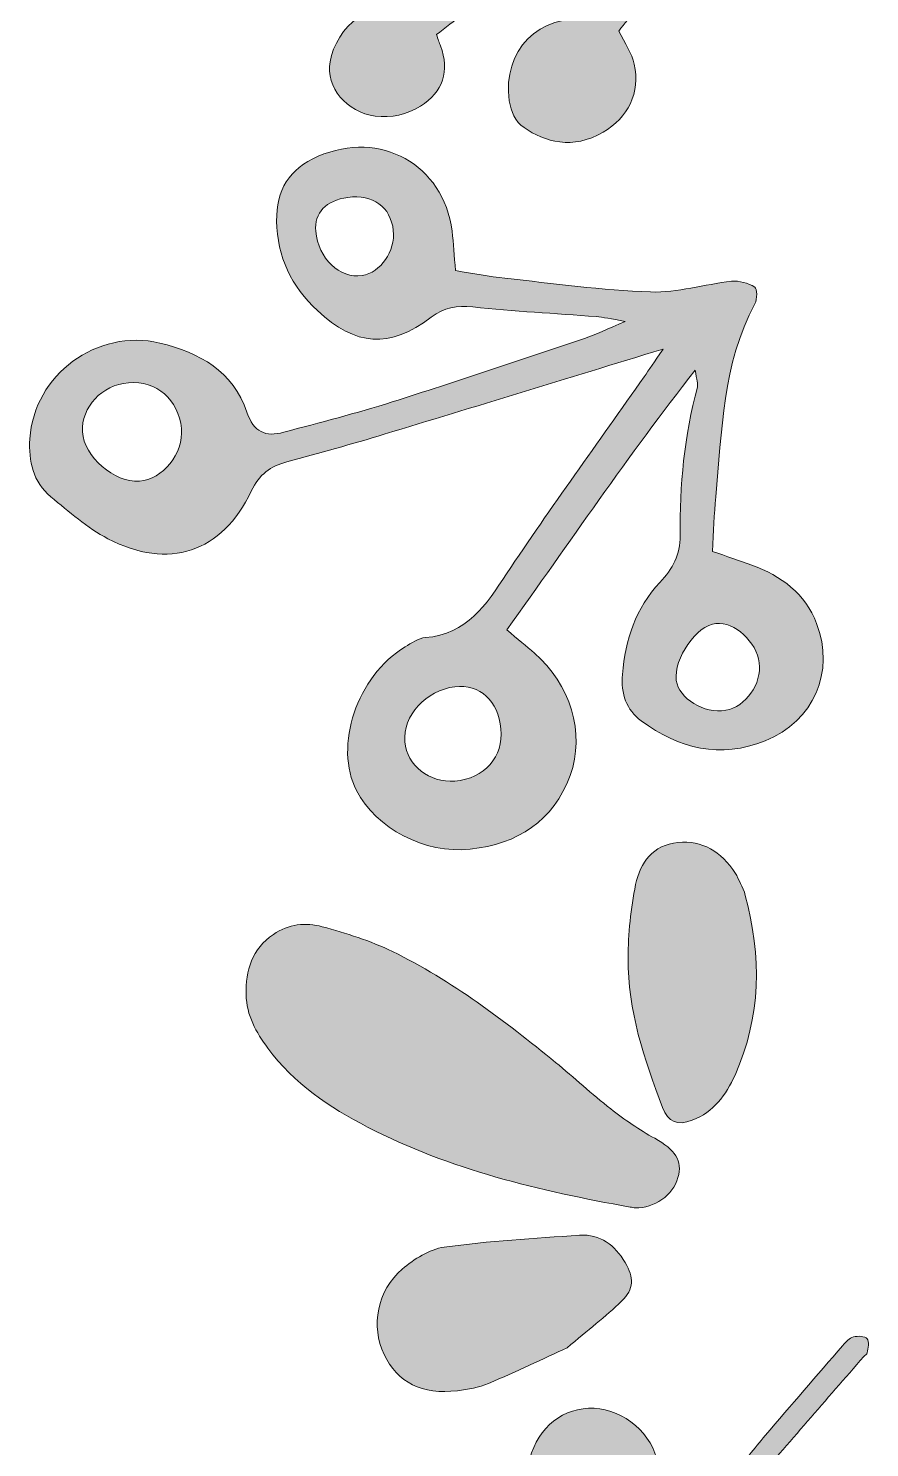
# Model space of a CAD drawing. Header units: inches. Extents: x 73 to 1007, y -1004 to -77.
# Drawn here: x 72.9 to 241.2, y -824.3 to -540.1 of the extents above; entities that cross this region are included whole.
import ezdxf

# ---------------------------------------------------------------- set-up
doc = ezdxf.new("R2010")
doc.units = ezdxf.units.IN
doc.header["$MEASUREMENT"] = 0
doc.layers.add('Layer 1', color=7, linetype='Continuous')

# ---------------------------------------------------------------- blocks, each defined once
blk = doc.blocks.new('block 5')
at = {"layer": 'Layer 1', "true_color": 0xffffff}
h = blk.add_hatch(color=7, dxfattribs=at)
h.dxf.hatch_style = 2
edge = h.paths.add_edge_path()
edge.add_spline(control_points=[(214.36, -709.3), (214.88, -710.45), (215.85, -712.01), (216.3, -713.71), (219.56, -725.91), (219.5, -737.98), (214.24, -749.68), (212.46, -753.64), (209.98, -757.09), (205.67, -758.73), (202.75, -759.85), (200.88, -759.1), (199.76, -756.17), (196.05, -746.53), (192.82, -736.73), (192.85, -726.28), (192.87, -721.35), (193.36, -716.34), (194.36, -711.52), (195.27, -707.18), (197.8, -703.57), (202.82, -703.11), (207.7, -702.67), (211.4, -704.85), (214.36, -709.3)], knot_values=[0, 0, 0, 0, 1, 1, 1, 2, 2, 2, 3, 3, 3, 4, 4, 4, 5, 5, 5, 6, 6, 6, 7, 7, 7, 8, 8, 8, 8], degree=3, periodic=1)
h = blk.add_hatch(color=7, dxfattribs=at)
h.dxf.hatch_style = 2
edge = h.paths.add_edge_path()
edge.add_spline(control_points=[(121.9, -721.52), (124.92, -719.39), (128.39, -719.1), (131.67, -719.98), (136.46, -721.27), (141.28, -722.79), (145.72, -724.95), (157.64, -730.76), (168.12, -738.8), (178.35, -747.15), (182.07, -750.19), (185.59, -753.49), (189.38, -756.44), (192.15, -758.61), (195.1, -760.62), (198.17, -762.34), (202.31, -764.65), (203.79, -766.82), (202.83, -770.21), (201.83, -773.74), (198.1, -776.39), (194.31, -776.25), (193.96, -776.23), (193.6, -776.16), (193.25, -776.1), (175.12, -772.85), (157.26, -768.66), (140.75, -760.09), (133.1, -756.11), (126.01, -751.39), (120.8, -744.32), (118.44, -741.13), (116.55, -737.7), (116.43, -733.59), (116.29, -728.69), (117.68, -724.45), (121.9, -721.52)], knot_values=[0, 0, 0, 0, 1, 1, 1, 2, 2, 2, 3, 3, 3, 4, 4, 4, 5, 5, 5, 6, 6, 6, 7, 7, 7, 8, 8, 8, 9, 9, 9, 10, 10, 10, 11, 11, 11, 12, 12, 12, 12], degree=3, periodic=1)
h = blk.add_hatch(color=7, dxfattribs=at)
h.dxf.hatch_style = 2
edge = h.paths.add_edge_path()
edge.add_spline(control_points=[(180.66, -804.27), (175.95, -806.43), (170.5, -809.06), (164.95, -811.42), (163.02, -812.25), (160.83, -812.61), (158.72, -812.87), (151.67, -813.73), (146.71, -811.21), (144.04, -805.61), (141.37, -799.97), (142.65, -792.78), (147.69, -788.53), (150.06, -786.52), (153.1, -784.54), (156.05, -784.13), (165.03, -782.91), (174.1, -782.34), (183.16, -781.75), (187.28, -781.48), (190.22, -783.69), (192.27, -787.22), (194.01, -790.22), (194.08, -792.5), (191.54, -794.94), (188.35, -798.03), (184.81, -800.75), (180.66, -804.27)], knot_values=[0, 0, 0, 0, 1, 1, 1, 2, 2, 2, 3, 3, 3, 4, 4, 4, 5, 5, 5, 6, 6, 6, 7, 7, 7, 8, 8, 8, 9, 9, 9, 9], degree=3, periodic=1)
at = {"layer": 'Layer 1', "lineweight": 0}
for points, knots in [([(214.36, -709.3), (214.88, -710.45), (215.85, -712.01), (216.3, -713.71), (219.56, -725.91), (219.5, -737.98), (214.24, -749.68), (212.46, -753.64), (209.98, -757.09), (205.67, -758.73), (202.75, -759.85), (200.88, -759.1), (199.76, -756.17), (196.05, -746.53), (192.82, -736.73), (192.85, -726.28), (192.87, -721.35), (193.36, -716.34), (194.36, -711.52), (195.27, -707.18), (197.8, -703.57), (202.82, -703.11), (207.7, -702.67), (211.4, -704.85), (214.36, -709.3)], [0, 0, 0, 0, 1, 1, 1, 2, 2, 2, 3, 3, 3, 4, 4, 4, 5, 5, 5, 6, 6, 6, 7, 7, 7, 8, 8, 8, 8]), ([(121.9, -721.52), (124.92, -719.39), (128.39, -719.1), (131.67, -719.98), (136.46, -721.27), (141.28, -722.79), (145.72, -724.95), (157.64, -730.76), (168.12, -738.8), (178.35, -747.15), (182.07, -750.19), (185.59, -753.49), (189.38, -756.44), (192.15, -758.61), (195.1, -760.62), (198.17, -762.34), (202.31, -764.65), (203.79, -766.82), (202.83, -770.21), (201.83, -773.74), (198.1, -776.39), (194.31, -776.25), (193.96, -776.23), (193.6, -776.16), (193.25, -776.1), (175.12, -772.85), (157.26, -768.66), (140.75, -760.09), (133.1, -756.11), (126.01, -751.39), (120.8, -744.32), (118.44, -741.13), (116.55, -737.7), (116.43, -733.59), (116.29, -728.69), (117.68, -724.45), (121.9, -721.52)], [0, 0, 0, 0, 1, 1, 1, 2, 2, 2, 3, 3, 3, 4, 4, 4, 5, 5, 5, 6, 6, 6, 7, 7, 7, 8, 8, 8, 9, 9, 9, 10, 10, 10, 11, 11, 11, 12, 12, 12, 12]), ([(180.66, -804.27), (175.95, -806.43), (170.5, -809.06), (164.95, -811.42), (163.02, -812.25), (160.83, -812.61), (158.72, -812.87), (151.67, -813.73), (146.71, -811.21), (144.04, -805.61), (141.37, -799.97), (142.65, -792.78), (147.69, -788.53), (150.06, -786.52), (153.1, -784.54), (156.05, -784.13), (165.03, -782.91), (174.1, -782.34), (183.16, -781.75), (187.28, -781.48), (190.22, -783.69), (192.27, -787.22), (194.01, -790.22), (194.08, -792.5), (191.54, -794.94), (188.35, -798.03), (184.81, -800.75), (180.66, -804.27)], [0, 0, 0, 0, 1, 1, 1, 2, 2, 2, 3, 3, 3, 4, 4, 4, 5, 5, 5, 6, 6, 6, 7, 7, 7, 8, 8, 8, 9, 9, 9, 9])]:
    blk.add_open_spline(points, degree=3, knots=knots, dxfattribs=at)
blk = doc.blocks.new('block 3')
at = {"layer": 'Layer 1', "true_color": 0xffffff}
h = blk.add_hatch(color=7, dxfattribs=at)
h.dxf.hatch_style = 2
edge = h.paths.add_edge_path()
edge.add_spline(control_points=[(191.86, -517.47), (193.56, -515.9), (195.03, -514.88), (196.07, -513.52), (199.8, -508.69), (199.6, -501.19), (195.76, -496.59), (191.91, -491.97), (185.39, -490.91), (179.51, -493.95), (174.56, -496.51), (171.15, -503.55), (172.33, -508.96), (173.1, -512.49), (175.11, -515.19), (178.43, -516.59), (180.43, -517.44), (182.68, -518.18), (184.81, -518.16), (187.56, -518.14), (189.15, -519.28), (190.44, -521.46), (191.37, -523.03), (192.49, -524.5), (193.81, -526.42), (192.59, -526.49), (191.85, -526.6), (191.12, -526.57), (185.06, -526.25), (179, -525.86), (172.94, -525.6), (171.16, -525.52), (169.85, -524.97), (168.82, -523.47), (166.36, -519.92), (163.85, -516.4), (161.26, -512.95), (160.11, -511.41), (159.97, -510.07), (161.21, -508.55), (162.02, -507.56), (162.73, -506.48), (163.4, -505.39), (165.7, -501.65), (165.52, -497.81), (163.54, -494.06), (161.58, -490.33), (158.13, -489.15), (154.15, -489.16), (146.36, -489.2), (141.05, -493.28), (139.26, -500.42), (138.51, -503.42), (139.17, -505.96), (141.16, -508.21), (144.33, -511.8), (148.28, -513.51), (153.04, -512.63), (155.49, -512.17), (157.02, -512.88), (158.29, -514.95), (159.7, -517.23), (161.37, -519.34), (162.89, -521.55), (163.47, -522.38), (163.94, -523.28), (164.71, -524.59), (161.07, -524.42), (157.94, -524.29), (154.81, -524.11), (149.46, -523.8), (144.1, -523.44), (138.74, -523.15), (135.27, -522.96), (135.3, -522.98), (134.14, -519.66), (132.32, -514.41), (128.99, -510.54), (123.63, -508.69), (119.84, -507.38), (116.28, -507.81), (113.14, -510.49), (112.43, -511.1), (111.77, -511.77), (111.02, -512.32), (105.74, -516.14), (105.27, -521.41), (106.85, -527.06), (108.41, -532.65), (112.42, -536.02), (118.08, -536.78), (123.89, -537.57), (129.15, -535.91), (132.31, -530.61), (133.9, -527.96), (135.72, -527.25), (138.58, -527.48), (145.9, -528.05), (153.24, -528.4), (160.58, -528.86), (161.13, -528.89), (161.67, -529.01), (162.62, -529.14), (162.13, -529.86), (161.91, -530.4), (161.52, -530.7), (158.73, -532.82), (155.9, -534.88), (153.11, -536.99), (151.97, -537.85), (150.88, -538.06), (149.56, -537.35), (141.54, -533.03), (134.44, -540.13), (133.24, -546.79), (132.32, -551.87), (136.55, -556.95), (142.29, -557.67), (145.49, -558.06), (148.58, -557.44), (151.34, -555.7), (155.85, -552.86), (157.21, -548.67), (155.34, -543.65), (155.09, -542.99), (154.86, -542.34), (154.5, -541.36), (156.26, -540.02), (158.09, -538.62), (159.92, -537.22), (162.61, -535.17), (165.26, -533.06), (168.02, -531.09), (168.91, -530.45), (170.11, -529.76), (171.12, -529.81), (178.42, -530.22), (185.7, -530.82), (193.79, -531.42), (191.53, -533.94), (189.78, -536.07), (187.82, -537.97), (187.31, -538.46), (186.09, -538.41), (185.22, -538.31), (174.97, -537.14), (167.66, -544.53), (169.09, -554.64), (169.41, -556.82), (170.27, -558.74), (172.06, -560), (176.17, -562.87), (181.79, -564.46), (187.85, -560.92), (192.84, -558), (195.34, -552.99), (194.09, -547.27), (193.61, -545.09), (192.19, -543.12), (191, -540.65), (193.22, -537.78), (195.74, -534.74), (199.23, -532.76), (200.36, -532.12), (201.91, -531.88), (203.25, -531.95), (214.66, -532.55), (226.07, -533.26), (237.48, -533.95), (237.83, -533.97), (238.27, -534.2), (238.5, -534.06), (239.33, -533.56), (240.58, -533.05), (240.73, -532.35), (240.87, -531.64), (240.06, -530.47), (239.35, -529.93), (238.69, -529.42), (237.61, -529.33), (236.7, -529.28), (228.78, -528.81), (220.86, -528.36), (212.93, -527.96), (209.55, -527.79), (206.17, -527.74), (202.78, -527.65), (200.8, -527.6), (199.28, -526.9), (198.05, -525.2), (196.16, -522.58), (194.02, -520.14), (191.86, -517.47)], knot_values=[0, 0, 0, 0, 1, 1, 1, 2, 2, 2, 3, 3, 3, 4, 4, 4, 5, 5, 5, 6, 6, 6, 7, 7, 7, 8, 8, 8, 9, 9, 9, 10, 10, 10, 11, 11, 11, 12, 12, 12, 13, 13, 13, 14, 14, 14, 15, 15, 15, 16, 16, 16, 17, 17, 17, 18, 18, 18, 19, 19, 19, 20, 20, 20, 21, 21, 21, 22, 22, 22, 23, 23, 23, 24, 24, 24, 25, 25, 25, 26, 26, 26, 27, 27, 27, 28, 28, 28, 29, 29, 29, 30, 30, 30, 31, 31, 31, 32, 32, 32, 33, 33, 33, 34, 34, 34, 35, 35, 35, 36, 36, 36, 37, 37, 37, 38, 38, 38, 39, 39, 39, 40, 40, 40, 41, 41, 41, 42, 42, 42, 43, 43, 43, 44, 44, 44, 45, 45, 45, 46, 46, 46, 47, 47, 47, 48, 48, 48, 49, 49, 49, 50, 50, 50, 51, 51, 51, 52, 52, 52, 53, 53, 53, 54, 54, 54, 55, 55, 55, 56, 56, 56, 57, 57, 57, 58, 58, 58, 59, 59, 59, 60, 60, 60, 61, 61, 61, 62, 62, 62, 63, 63, 63, 64, 64, 64, 64], degree=3, periodic=1)
h = blk.add_hatch(color=7, dxfattribs=at)
h.dxf.hatch_style = 2
edge = h.paths.add_edge_path()
edge.add_spline(control_points=[(199.86, -604.32), (180.33, -610.3), (162.22, -615.88), (144.08, -621.38), (137.62, -623.34), (131.11, -625.17), (124.58, -626.92), (121.26, -627.81), (119.08, -629.39), (117.48, -632.77), (111.63, -645.08), (100.93, -648.64), (88.8, -642.29), (84.65, -640.12), (81, -636.91), (77.37, -633.88), (73.83, -630.93), (72.89, -626.78), (73.18, -622.32), (73.99, -609.44), (86.66, -600.15), (99.19, -603.12), (107.21, -605.02), (113.8, -608.82), (116.59, -616.94), (117.99, -621.02), (120.32, -621.96), (123.96, -620.98), (131.21, -619.04), (138.5, -617.19), (145.65, -614.92), (158.53, -610.83), (171.33, -606.49), (184.14, -602.19), (186.41, -601.43), (188.57, -600.36), (192.3, -598.79), (189.29, -598.28), (187.89, -597.94), (186.48, -597.83), (178.25, -597.18), (169.99, -596.8), (161.79, -595.89), (158.56, -595.54), (156.11, -595.96), (153.47, -597.96), (145.11, -604.26), (138.36, -603.77), (130.71, -596.63), (125.52, -591.79), (122.66, -585.85), (122.55, -578.69), (122.46, -572.55), (125.03, -568.24), (130.84, -565.74), (143.29, -560.37), (155.89, -567.32), (157.64, -580.72), (157.95, -583.16), (158.07, -585.63), (158.32, -588.63), (161.94, -589.2), (165.06, -589.82), (168.22, -590.16), (177.92, -591.19), (187.63, -592.55), (197.36, -592.89), (202.72, -593.08), (208.12, -591.35), (213.54, -590.76), (215.07, -590.6), (216.86, -591.12), (218.2, -591.91), (218.71, -592.21), (218.72, -594.34), (218.23, -595.25), (211.67, -607.36), (211.68, -620.78), (210.39, -633.94), (210.05, -637.39), (209.97, -640.86), (209.74, -644.83), (212.54, -645.82), (215.08, -646.69), (217.61, -647.6), (223.51, -649.74), (228.27, -653.23), (230.57, -659.28), (234.24, -668.94), (230.05, -678.8), (220.25, -682.76), (211.36, -686.35), (202.99, -684.35), (195.49, -678.76), (192.54, -676.56), (191.36, -673.32), (191.71, -669.46), (192.34, -662.52), (194.38, -656.17), (199.22, -651.05), (201.76, -648.35), (203.35, -645.44), (203.29, -641.7), (203.14, -631.64), (204.1, -621.71), (206.71, -611.95), (206.88, -611.3), (206.54, -610.51), (206.28, -608.57), (192.72, -625.74), (181.15, -643.14), (168.58, -660.54), (170.81, -662.41), (172.48, -663.79), (174.13, -665.2), (181.24, -671.26), (184.35, -681.27), (181.27, -689.67), (177.9, -698.85), (170.74, -703.43), (161.29, -704.45), (152.12, -705.44), (142.47, -700.31), (138.55, -692.72), (133.92, -683.79), (138.62, -669.78), (148.24, -663.96), (149.52, -663.19), (150.9, -662.2), (152.29, -662.09), (160.64, -661.45), (164.43, -655.53), (168.56, -649.32), (177.44, -635.97), (186.87, -623), (196.07, -609.87), (197.06, -608.45), (198.02, -607.02), (199.86, -604.32)], knot_values=[0, 0, 0, 0, 1, 1, 1, 2, 2, 2, 3, 3, 3, 4, 4, 4, 5, 5, 5, 6, 6, 6, 7, 7, 7, 8, 8, 8, 9, 9, 9, 10, 10, 10, 11, 11, 11, 12, 12, 12, 13, 13, 13, 14, 14, 14, 15, 15, 15, 16, 16, 16, 17, 17, 17, 18, 18, 18, 19, 19, 19, 20, 20, 20, 21, 21, 21, 22, 22, 22, 23, 23, 23, 24, 24, 24, 25, 25, 25, 26, 26, 26, 27, 27, 27, 28, 28, 28, 29, 29, 29, 30, 30, 30, 31, 31, 31, 32, 32, 32, 33, 33, 33, 34, 34, 34, 35, 35, 35, 36, 36, 36, 37, 37, 37, 38, 38, 38, 39, 39, 39, 40, 40, 40, 41, 41, 41, 42, 42, 42, 43, 43, 43, 44, 44, 44, 45, 45, 45, 46, 46, 46, 46], degree=3, periodic=1)
edge = h.paths.add_edge_path()
edge.add_spline(control_points=[(92.93, -611.07), (87.6, -611.5), (83.43, -615.95), (83.71, -620.92), (83.98, -625.81), (90.14, -631.15), (95.09, -630.79), (99.78, -630.46), (103.96, -625.21), (103.5, -620.24), (102.96, -614.44), (98.55, -610.62), (92.93, -611.07)], knot_values=[0, 0, 0, 0, 1, 1, 1, 2, 2, 2, 3, 3, 3, 4, 4, 4, 4], degree=3, periodic=1)
edge = h.paths.add_edge_path()
edge.add_spline(control_points=[(167.41, -680.38), (166.84, -674.7), (163.22, -671.38), (158.21, -671.94), (152.43, -672.59), (147.73, -677.77), (148.19, -682.97), (148.6, -687.7), (153.12, -691.24), (158.2, -690.81), (164.14, -690.3), (167.98, -685.96), (167.41, -680.38)], knot_values=[0, 0, 0, 0, 1, 1, 1, 2, 2, 2, 3, 3, 3, 4, 4, 4, 4], degree=3, periodic=1)
edge = h.paths.add_edge_path()
edge.add_spline(control_points=[(202.5, -670.65), (202.98, -674.31), (208.06, -677.39), (212.38, -676.65), (216.34, -675.97), (219.63, -671.32), (219.1, -667.14), (218.56, -662.94), (214.17, -658.93), (210.43, -659.25), (206.62, -659.58), (201.93, -666.32), (202.5, -670.65)], knot_values=[0, 0, 0, 0, 1, 1, 1, 2, 2, 2, 3, 3, 3, 4, 4, 4, 4], degree=3, periodic=1)
edge = h.paths.add_edge_path()
edge.add_spline(control_points=[(145.89, -580.58), (145.39, -575.87), (141.78, -573.24), (136.79, -573.95), (132.42, -574.57), (130.04, -577.09), (130.37, -580.74), (130.87, -586.17), (135.21, -590.32), (139.63, -589.6), (143.36, -589), (146.33, -584.72), (145.89, -580.58)], knot_values=[0, 0, 0, 0, 1, 1, 1, 2, 2, 2, 3, 3, 3, 4, 4, 4, 4], degree=3, periodic=1)
h = blk.add_hatch(color=7, dxfattribs=at)
h.dxf.hatch_style = 2
edge = h.paths.add_edge_path()
edge.add_spline(control_points=[(199.13, -832.18), (198.93, -829.88), (199.01, -828.09), (198.57, -826.44), (197.01, -820.54), (190.93, -816.14), (184.95, -816.38), (178.94, -816.62), (174.13, -821.14), (172.96, -827.66), (171.98, -833.15), (175.49, -840.14), (180.5, -842.5), (183.76, -844.03), (187.13, -844.08), (190.26, -842.31), (192.16, -841.23), (194.11, -839.9), (195.39, -838.2), (197.05, -836), (198.92, -835.44), (201.43, -835.74), (203.25, -835.96), (205.1, -835.96), (207.42, -836.09), (206.74, -837.1), (206.38, -837.75), (205.9, -838.31), (201.96, -842.92), (197.96, -847.49), (194.06, -852.14), (192.92, -853.5), (191.68, -854.2), (189.86, -854.11), (185.55, -853.9), (181.23, -853.76), (176.92, -853.71), (175, -853.68), (173.85, -852.98), (173.4, -851.07), (173.1, -849.82), (172.68, -848.6), (172.22, -847.4), (170.66, -843.3), (167.5, -841.11), (163.33, -840.39), (159.17, -839.68), (156.13, -841.69), (153.72, -844.86), (149.01, -851.07), (149.01, -857.76), (153.58, -863.52), (155.5, -865.95), (157.93, -866.97), (160.92, -866.76), (165.69, -866.43), (169.46, -864.34), (171.66, -860.02), (172.79, -857.81), (174.28, -857.03), (176.7, -857.27), (179.36, -857.54), (182.06, -857.51), (184.74, -857.65), (185.75, -857.7), (186.75, -857.88), (188.25, -858.06), (185.9, -860.84), (183.89, -863.25), (181.85, -865.61), (178.34, -869.68), (174.79, -873.7), (171.3, -877.77), (169.03, -880.41), (169.07, -880.41), (165.73, -879.3), (160.45, -877.55), (155.36, -877.84), (150.63, -880.96), (147.28, -883.17), (145.45, -886.25), (145.67, -890.38), (145.72, -891.31), (145.85, -892.24), (145.83, -893.17), (145.64, -899.69), (149.54, -903.27), (154.98, -905.46), (160.37, -907.62), (165.48, -906.5), (169.53, -902.47), (173.69, -898.34), (175.58, -893.16), (173.3, -887.43), (172.16, -884.55), (172.71, -882.68), (174.63, -880.54), (179.54, -875.08), (184.3, -869.47), (189.12, -863.93), (189.48, -863.52), (189.91, -863.16), (190.59, -862.49), (190.86, -863.31), (191.16, -863.81), (191.16, -864.31), (191.14, -867.81), (191.05, -871.31), (191.03, -874.81), (191.02, -876.24), (190.51, -877.23), (189.15, -877.85), (180.83, -881.58), (182.15, -891.53), (186.7, -896.54), (190.17, -900.37), (196.78, -900.1), (200.84, -895.99), (203.1, -893.69), (204.49, -890.86), (204.79, -887.61), (205.29, -882.3), (202.78, -878.66), (197.66, -877.09), (197, -876.89), (196.33, -876.68), (195.34, -876.37), (195.35, -874.15), (195.35, -871.85), (195.36, -869.54), (195.37, -866.16), (195.31, -862.77), (195.42, -859.39), (195.46, -858.29), (195.64, -856.92), (196.3, -856.15), (201.07, -850.61), (205.98, -845.2), (211.38, -839.15), (212, -842.48), (212.63, -845.16), (212.93, -847.87), (213.01, -848.58), (212.23, -849.51), (211.63, -850.14), (204.45, -857.55), (205.87, -867.86), (214.76, -872.87), (216.68, -873.96), (218.73, -874.44), (220.82, -873.78), (225.6, -872.27), (230.28, -868.79), (231.16, -861.82), (231.89, -856.09), (229.43, -851.05), (224.14, -848.56), (222.11, -847.61), (219.68, -847.54), (217.01, -846.98), (216.08, -843.48), (215.2, -839.63), (215.75, -835.65), (215.93, -834.36), (216.69, -832.99), (217.56, -831.97), (224.99, -823.28), (232.5, -814.67), (239.99, -806.03), (240.21, -805.77), (240.66, -805.56), (240.7, -805.29), (240.81, -804.33), (241.16, -803.02), (240.69, -802.48), (240.22, -801.93), (238.81, -801.87), (237.94, -802.1), (237.13, -802.32), (236.4, -803.12), (235.81, -803.81), (230.61, -809.8), (225.43, -815.81), (220.29, -821.85), (218.1, -824.43), (216, -827.09), (213.86, -829.72), (212.62, -831.26), (211.13, -832.04), (209.04, -831.98), (205.81, -831.89), (202.57, -832.1), (199.13, -832.18)], knot_values=[0, 0, 0, 0, 1, 1, 1, 2, 2, 2, 3, 3, 3, 4, 4, 4, 5, 5, 5, 6, 6, 6, 7, 7, 7, 8, 8, 8, 9, 9, 9, 10, 10, 10, 11, 11, 11, 12, 12, 12, 13, 13, 13, 14, 14, 14, 15, 15, 15, 16, 16, 16, 17, 17, 17, 18, 18, 18, 19, 19, 19, 20, 20, 20, 21, 21, 21, 22, 22, 22, 23, 23, 23, 24, 24, 24, 25, 25, 25, 26, 26, 26, 27, 27, 27, 28, 28, 28, 29, 29, 29, 30, 30, 30, 31, 31, 31, 32, 32, 32, 33, 33, 33, 34, 34, 34, 35, 35, 35, 36, 36, 36, 37, 37, 37, 38, 38, 38, 39, 39, 39, 40, 40, 40, 41, 41, 41, 42, 42, 42, 43, 43, 43, 44, 44, 44, 45, 45, 45, 46, 46, 46, 47, 47, 47, 48, 48, 48, 49, 49, 49, 50, 50, 50, 51, 51, 51, 52, 52, 52, 53, 53, 53, 54, 54, 54, 55, 55, 55, 56, 56, 56, 57, 57, 57, 58, 58, 58, 59, 59, 59, 60, 60, 60, 61, 61, 61, 62, 62, 62, 63, 63, 63, 64, 64, 64, 64], degree=3, periodic=1)
at = {"layer": 'Layer 1', "lineweight": 0}
for points, knots in [([(191.86, -517.47), (193.56, -515.9), (195.03, -514.88), (196.07, -513.52), (199.8, -508.69), (199.6, -501.19), (195.76, -496.59), (191.91, -491.97), (185.39, -490.91), (179.51, -493.95), (174.56, -496.51), (171.15, -503.55), (172.33, -508.96), (173.1, -512.49), (175.11, -515.19), (178.43, -516.59), (180.43, -517.44), (182.68, -518.18), (184.81, -518.16), (187.56, -518.14), (189.15, -519.28), (190.44, -521.46), (191.37, -523.03), (192.49, -524.5), (193.81, -526.42), (192.59, -526.49), (191.85, -526.6), (191.12, -526.57), (185.06, -526.25), (179, -525.86), (172.94, -525.6), (171.16, -525.52), (169.85, -524.97), (168.82, -523.47), (166.36, -519.92), (163.85, -516.4), (161.26, -512.95), (160.11, -511.41), (159.97, -510.07), (161.21, -508.55), (162.02, -507.56), (162.73, -506.48), (163.4, -505.39), (165.7, -501.65), (165.52, -497.81), (163.54, -494.06), (161.58, -490.33), (158.13, -489.15), (154.15, -489.16), (146.36, -489.2), (141.05, -493.28), (139.26, -500.42), (138.51, -503.42), (139.17, -505.96), (141.16, -508.21), (144.33, -511.8), (148.28, -513.51), (153.04, -512.63), (155.49, -512.17), (157.02, -512.88), (158.29, -514.95), (159.7, -517.23), (161.37, -519.34), (162.89, -521.55), (163.47, -522.38), (163.94, -523.28), (164.71, -524.59), (161.07, -524.42), (157.94, -524.29), (154.81, -524.11), (149.46, -523.8), (144.1, -523.44), (138.74, -523.15), (135.27, -522.96), (135.3, -522.98), (134.14, -519.66), (132.32, -514.41), (128.99, -510.54), (123.63, -508.69), (119.84, -507.38), (116.28, -507.81), (113.14, -510.49), (112.43, -511.1), (111.77, -511.77), (111.02, -512.32), (105.74, -516.14), (105.27, -521.41), (106.85, -527.06), (108.41, -532.65), (112.42, -536.02), (118.08, -536.78), (123.89, -537.57), (129.15, -535.91), (132.31, -530.61), (133.9, -527.96), (135.72, -527.25), (138.58, -527.48), (145.9, -528.05), (153.24, -528.4), (160.58, -528.86), (161.13, -528.89), (161.67, -529.01), (162.62, -529.14), (162.13, -529.86), (161.91, -530.4), (161.52, -530.7), (158.73, -532.82), (155.9, -534.88), (153.11, -536.99), (151.97, -537.85), (150.88, -538.06), (149.56, -537.35), (141.54, -533.03), (134.44, -540.13), (133.24, -546.79), (132.32, -551.87), (136.55, -556.95), (142.29, -557.67), (145.49, -558.06), (148.58, -557.44), (151.34, -555.7), (155.85, -552.86), (157.21, -548.67), (155.34, -543.65), (155.09, -542.99), (154.86, -542.34), (154.5, -541.36), (156.26, -540.02), (158.09, -538.62), (159.92, -537.22), (162.61, -535.17), (165.26, -533.06), (168.02, -531.09), (168.91, -530.45), (170.11, -529.76), (171.12, -529.81), (178.42, -530.22), (185.7, -530.82), (193.79, -531.42), (191.53, -533.94), (189.78, -536.07), (187.82, -537.97), (187.31, -538.46), (186.09, -538.41), (185.22, -538.31), (174.97, -537.14), (167.66, -544.53), (169.09, -554.64), (169.41, -556.82), (170.27, -558.74), (172.06, -560), (176.17, -562.87), (181.79, -564.46), (187.85, -560.92), (192.84, -558), (195.34, -552.99), (194.09, -547.27), (193.61, -545.09), (192.19, -543.12), (191, -540.65), (193.22, -537.78), (195.74, -534.74), (199.23, -532.76), (200.36, -532.12), (201.91, -531.88), (203.25, -531.95), (214.66, -532.55), (226.07, -533.26), (237.48, -533.95), (237.83, -533.97), (238.27, -534.2), (238.5, -534.06), (239.33, -533.56), (240.58, -533.05), (240.73, -532.35), (240.87, -531.64), (240.06, -530.47), (239.35, -529.93), (238.69, -529.42), (237.61, -529.33), (236.7, -529.28), (228.78, -528.81), (220.86, -528.36), (212.93, -527.96), (209.55, -527.79), (206.17, -527.74), (202.78, -527.65), (200.8, -527.6), (199.28, -526.9), (198.05, -525.2), (196.16, -522.58), (194.02, -520.14), (191.86, -517.47)], [0, 0, 0, 0, 1, 1, 1, 2, 2, 2, 3, 3, 3, 4, 4, 4, 5, 5, 5, 6, 6, 6, 7, 7, 7, 8, 8, 8, 9, 9, 9, 10, 10, 10, 11, 11, 11, 12, 12, 12, 13, 13, 13, 14, 14, 14, 15, 15, 15, 16, 16, 16, 17, 17, 17, 18, 18, 18, 19, 19, 19, 20, 20, 20, 21, 21, 21, 22, 22, 22, 23, 23, 23, 24, 24, 24, 25, 25, 25, 26, 26, 26, 27, 27, 27, 28, 28, 28, 29, 29, 29, 30, 30, 30, 31, 31, 31, 32, 32, 32, 33, 33, 33, 34, 34, 34, 35, 35, 35, 36, 36, 36, 37, 37, 37, 38, 38, 38, 39, 39, 39, 40, 40, 40, 41, 41, 41, 42, 42, 42, 43, 43, 43, 44, 44, 44, 45, 45, 45, 46, 46, 46, 47, 47, 47, 48, 48, 48, 49, 49, 49, 50, 50, 50, 51, 51, 51, 52, 52, 52, 53, 53, 53, 54, 54, 54, 55, 55, 55, 56, 56, 56, 57, 57, 57, 58, 58, 58, 59, 59, 59, 60, 60, 60, 61, 61, 61, 62, 62, 62, 63, 63, 63, 64, 64, 64, 64]), ([(199.86, -604.32), (180.33, -610.3), (162.22, -615.88), (144.08, -621.38), (137.62, -623.34), (131.11, -625.17), (124.58, -626.92), (121.26, -627.81), (119.08, -629.39), (117.48, -632.77), (111.63, -645.08), (100.93, -648.64), (88.8, -642.29), (84.65, -640.12), (81, -636.91), (77.37, -633.88), (73.83, -630.93), (72.89, -626.78), (73.18, -622.32), (73.99, -609.44), (86.66, -600.15), (99.19, -603.12), (107.21, -605.02), (113.8, -608.82), (116.59, -616.94), (117.99, -621.02), (120.32, -621.96), (123.96, -620.98), (131.21, -619.04), (138.5, -617.19), (145.65, -614.92), (158.53, -610.83), (171.33, -606.49), (184.14, -602.19), (186.41, -601.43), (188.57, -600.36), (192.3, -598.79), (189.29, -598.28), (187.89, -597.94), (186.48, -597.83), (178.25, -597.18), (169.99, -596.8), (161.79, -595.89), (158.56, -595.54), (156.11, -595.96), (153.47, -597.96), (145.11, -604.26), (138.36, -603.77), (130.71, -596.63), (125.52, -591.79), (122.66, -585.85), (122.55, -578.69), (122.46, -572.55), (125.03, -568.24), (130.84, -565.74), (143.29, -560.37), (155.89, -567.32), (157.64, -580.72), (157.95, -583.16), (158.07, -585.63), (158.32, -588.63), (161.94, -589.2), (165.06, -589.82), (168.22, -590.16), (177.92, -591.19), (187.63, -592.55), (197.36, -592.89), (202.72, -593.08), (208.12, -591.35), (213.54, -590.76), (215.07, -590.6), (216.86, -591.12), (218.2, -591.91), (218.71, -592.21), (218.72, -594.34), (218.23, -595.25), (211.67, -607.36), (211.68, -620.78), (210.39, -633.94), (210.05, -637.39), (209.97, -640.86), (209.74, -644.83), (212.54, -645.82), (215.08, -646.69), (217.61, -647.6), (223.51, -649.74), (228.27, -653.23), (230.57, -659.28), (234.24, -668.94), (230.05, -678.8), (220.25, -682.76), (211.36, -686.35), (202.99, -684.35), (195.49, -678.76), (192.54, -676.56), (191.36, -673.32), (191.71, -669.46), (192.34, -662.52), (194.38, -656.17), (199.22, -651.05), (201.76, -648.35), (203.35, -645.44), (203.29, -641.7), (203.14, -631.64), (204.1, -621.71), (206.71, -611.95), (206.88, -611.3), (206.54, -610.51), (206.28, -608.57), (192.72, -625.74), (181.15, -643.14), (168.58, -660.54), (170.81, -662.41), (172.48, -663.79), (174.13, -665.2), (181.24, -671.26), (184.35, -681.27), (181.27, -689.67), (177.9, -698.85), (170.74, -703.43), (161.29, -704.45), (152.12, -705.44), (142.47, -700.31), (138.55, -692.72), (133.92, -683.79), (138.62, -669.78), (148.24, -663.96), (149.52, -663.19), (150.9, -662.2), (152.29, -662.09), (160.64, -661.45), (164.43, -655.53), (168.56, -649.32), (177.44, -635.97), (186.87, -623), (196.07, -609.87), (197.06, -608.45), (198.02, -607.02), (199.86, -604.32)], [0, 0, 0, 0, 1, 1, 1, 2, 2, 2, 3, 3, 3, 4, 4, 4, 5, 5, 5, 6, 6, 6, 7, 7, 7, 8, 8, 8, 9, 9, 9, 10, 10, 10, 11, 11, 11, 12, 12, 12, 13, 13, 13, 14, 14, 14, 15, 15, 15, 16, 16, 16, 17, 17, 17, 18, 18, 18, 19, 19, 19, 20, 20, 20, 21, 21, 21, 22, 22, 22, 23, 23, 23, 24, 24, 24, 25, 25, 25, 26, 26, 26, 27, 27, 27, 28, 28, 28, 29, 29, 29, 30, 30, 30, 31, 31, 31, 32, 32, 32, 33, 33, 33, 34, 34, 34, 35, 35, 35, 36, 36, 36, 37, 37, 37, 38, 38, 38, 39, 39, 39, 40, 40, 40, 41, 41, 41, 42, 42, 42, 43, 43, 43, 44, 44, 44, 45, 45, 45, 46, 46, 46, 46]), ([(145.89, -580.58), (145.39, -575.87), (141.78, -573.24), (136.79, -573.95), (132.42, -574.57), (130.04, -577.09), (130.37, -580.74), (130.87, -586.17), (135.21, -590.32), (139.63, -589.6), (143.36, -589), (146.33, -584.72), (145.89, -580.58)], [0, 0, 0, 0, 1, 1, 1, 2, 2, 2, 3, 3, 3, 4, 4, 4, 4]), ([(92.93, -611.07), (87.6, -611.5), (83.43, -615.95), (83.71, -620.92), (83.98, -625.81), (90.14, -631.15), (95.09, -630.79), (99.78, -630.46), (103.96, -625.21), (103.5, -620.24), (102.96, -614.44), (98.55, -610.62), (92.93, -611.07)], [0, 0, 0, 0, 1, 1, 1, 2, 2, 2, 3, 3, 3, 4, 4, 4, 4]), ([(202.5, -670.65), (202.98, -674.31), (208.06, -677.39), (212.38, -676.65), (216.34, -675.97), (219.63, -671.32), (219.1, -667.14), (218.56, -662.94), (214.17, -658.93), (210.43, -659.25), (206.62, -659.58), (201.93, -666.32), (202.5, -670.65)], [0, 0, 0, 0, 1, 1, 1, 2, 2, 2, 3, 3, 3, 4, 4, 4, 4]), ([(167.41, -680.38), (166.84, -674.7), (163.22, -671.38), (158.21, -671.94), (152.43, -672.59), (147.73, -677.77), (148.19, -682.97), (148.6, -687.7), (153.12, -691.24), (158.2, -690.81), (164.14, -690.3), (167.98, -685.96), (167.41, -680.38)], [0, 0, 0, 0, 1, 1, 1, 2, 2, 2, 3, 3, 3, 4, 4, 4, 4]), ([(199.13, -832.18), (198.93, -829.88), (199.01, -828.09), (198.57, -826.44), (197.01, -820.54), (190.93, -816.14), (184.95, -816.38), (178.94, -816.62), (174.13, -821.14), (172.96, -827.66), (171.98, -833.15), (175.49, -840.14), (180.5, -842.5), (183.76, -844.03), (187.13, -844.08), (190.26, -842.31), (192.16, -841.23), (194.11, -839.9), (195.39, -838.2), (197.05, -836), (198.92, -835.44), (201.43, -835.74), (203.25, -835.96), (205.1, -835.96), (207.42, -836.09), (206.74, -837.1), (206.38, -837.75), (205.9, -838.31), (201.96, -842.92), (197.96, -847.49), (194.06, -852.14), (192.92, -853.5), (191.68, -854.2), (189.86, -854.11), (185.55, -853.9), (181.23, -853.76), (176.92, -853.71), (175, -853.68), (173.85, -852.98), (173.4, -851.07), (173.1, -849.82), (172.68, -848.6), (172.22, -847.4), (170.66, -843.3), (167.5, -841.11), (163.33, -840.39), (159.17, -839.68), (156.13, -841.69), (153.72, -844.86), (149.01, -851.07), (149.01, -857.76), (153.58, -863.52), (155.5, -865.95), (157.93, -866.97), (160.92, -866.76), (165.69, -866.43), (169.46, -864.34), (171.66, -860.02), (172.79, -857.81), (174.28, -857.03), (176.7, -857.27), (179.36, -857.54), (182.06, -857.51), (184.74, -857.65), (185.75, -857.7), (186.75, -857.88), (188.25, -858.06), (185.9, -860.84), (183.89, -863.25), (181.85, -865.61), (178.34, -869.68), (174.79, -873.7), (171.3, -877.77), (169.03, -880.41), (169.07, -880.41), (165.73, -879.3), (160.45, -877.55), (155.36, -877.84), (150.63, -880.96), (147.28, -883.17), (145.45, -886.25), (145.67, -890.38), (145.72, -891.31), (145.85, -892.24), (145.83, -893.17), (145.64, -899.69), (149.54, -903.27), (154.98, -905.46), (160.37, -907.62), (165.48, -906.5), (169.53, -902.47), (173.69, -898.34), (175.58, -893.16), (173.3, -887.43), (172.16, -884.55), (172.71, -882.68), (174.63, -880.54), (179.54, -875.08), (184.3, -869.47), (189.12, -863.93), (189.48, -863.52), (189.91, -863.16), (190.59, -862.49), (190.86, -863.31), (191.16, -863.81), (191.16, -864.31), (191.14, -867.81), (191.05, -871.31), (191.03, -874.81), (191.02, -876.24), (190.51, -877.23), (189.15, -877.85), (180.83, -881.58), (182.15, -891.53), (186.7, -896.54), (190.17, -900.37), (196.78, -900.1), (200.84, -895.99), (203.1, -893.69), (204.49, -890.86), (204.79, -887.61), (205.29, -882.3), (202.78, -878.66), (197.66, -877.09), (197, -876.89), (196.33, -876.68), (195.34, -876.37), (195.35, -874.15), (195.35, -871.85), (195.36, -869.54), (195.37, -866.16), (195.31, -862.77), (195.42, -859.39), (195.46, -858.29), (195.64, -856.92), (196.3, -856.15), (201.07, -850.61), (205.98, -845.2), (211.38, -839.15), (212, -842.48), (212.63, -845.16), (212.93, -847.87), (213.01, -848.58), (212.23, -849.51), (211.63, -850.14), (204.45, -857.55), (205.87, -867.86), (214.76, -872.87), (216.68, -873.96), (218.73, -874.44), (220.82, -873.78), (225.6, -872.27), (230.28, -868.79), (231.16, -861.82), (231.89, -856.09), (229.43, -851.05), (224.14, -848.56), (222.11, -847.61), (219.68, -847.54), (217.01, -846.98), (216.08, -843.48), (215.2, -839.63), (215.75, -835.65), (215.93, -834.36), (216.69, -832.99), (217.56, -831.97), (224.99, -823.28), (232.5, -814.67), (239.99, -806.03), (240.21, -805.77), (240.66, -805.56), (240.7, -805.29), (240.81, -804.33), (241.16, -803.02), (240.69, -802.48), (240.22, -801.93), (238.81, -801.87), (237.94, -802.1), (237.13, -802.32), (236.4, -803.12), (235.81, -803.81), (230.61, -809.8), (225.43, -815.81), (220.29, -821.85), (218.1, -824.43), (216, -827.09), (213.86, -829.72), (212.62, -831.26), (211.13, -832.04), (209.04, -831.98), (205.81, -831.89), (202.57, -832.1), (199.13, -832.18)], [0, 0, 0, 0, 1, 1, 1, 2, 2, 2, 3, 3, 3, 4, 4, 4, 5, 5, 5, 6, 6, 6, 7, 7, 7, 8, 8, 8, 9, 9, 9, 10, 10, 10, 11, 11, 11, 12, 12, 12, 13, 13, 13, 14, 14, 14, 15, 15, 15, 16, 16, 16, 17, 17, 17, 18, 18, 18, 19, 19, 19, 20, 20, 20, 21, 21, 21, 22, 22, 22, 23, 23, 23, 24, 24, 24, 25, 25, 25, 26, 26, 26, 27, 27, 27, 28, 28, 28, 29, 29, 29, 30, 30, 30, 31, 31, 31, 32, 32, 32, 33, 33, 33, 34, 34, 34, 35, 35, 35, 36, 36, 36, 37, 37, 37, 38, 38, 38, 39, 39, 39, 40, 40, 40, 41, 41, 41, 42, 42, 42, 43, 43, 43, 44, 44, 44, 45, 45, 45, 46, 46, 46, 47, 47, 47, 48, 48, 48, 49, 49, 49, 50, 50, 50, 51, 51, 51, 52, 52, 52, 53, 53, 53, 54, 54, 54, 55, 55, 55, 56, 56, 56, 57, 57, 57, 58, 58, 58, 59, 59, 59, 60, 60, 60, 61, 61, 61, 62, 62, 62, 63, 63, 63, 64, 64, 64, 64])]:
    blk.add_open_spline(points, degree=3, knots=knots, dxfattribs=at)
at = {"layer": 'Layer 1'}
blk.add_blockref('block 5', (0, 0), dxfattribs=at)

msp = doc.modelspace()

# ---------------------------------------------------------------- block references
at = {"layer": 'Layer 1'}
msp.add_blockref('block 3', (0, 0), dxfattribs=at)

doc.saveas('drawing.dxf')
